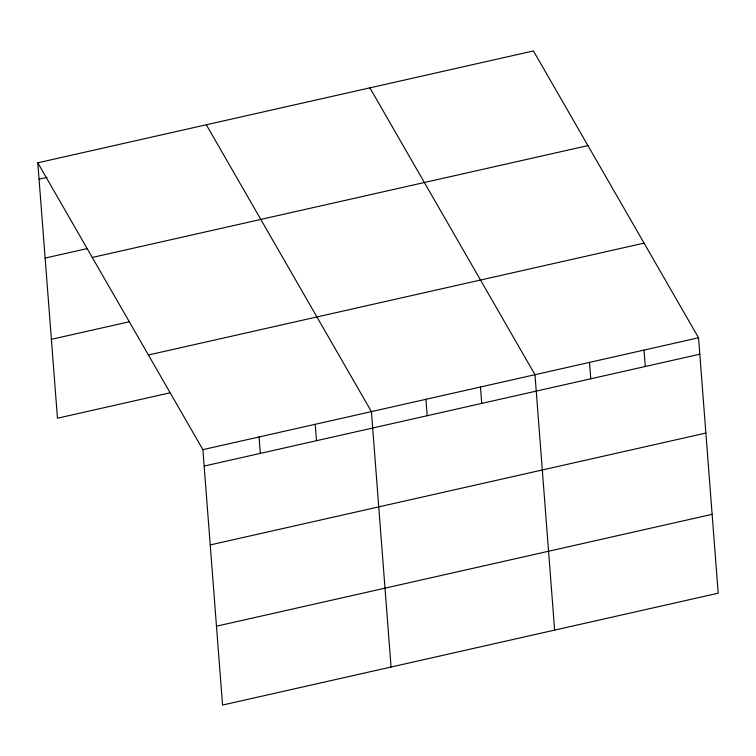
<?xml version="1.0" encoding="UTF-8"?>
<svg xmlns="http://www.w3.org/2000/svg" width="756" height="756" viewBox="0 0 756 756"><rect width="100%" height="100%" fill="white"/><g stroke="black" fill="none" stroke-linecap="round" stroke-linejoin="round"><path stroke-width="1.13" d="M37.8 162.805L533.452 50.935L698.544 337.781L718.2 593.195L222.547 705.064L202.891 449.65L37.8 162.805L57.456 418.219L169.798 392.855M39.066 179.2L47.089 177.386M45.133 258.079L87.545 248.507M92.279 257.465L587.932 145.596M51.38 339.34L129.342 321.744M148.412 354.989L644.065 243.12M202.891 449.65L698.544 337.781M204.148 466.055L699.81 354.186M210.225 544.925L705.877 433.056M216.471 626.195L712.133 514.326M369.892 87.847L534.983 374.702L554.63 630.117M206.322 124.768L371.413 411.614L391.069 667.028M644.027 350.094L645.284 366.49M589.5 362.398L590.767 378.794M480.457 387.006L481.723 403.402M425.94 399.31L427.197 415.715M315.243 424.296L316.499 440.691M259.062 436.977L260.329 453.373"/></g></svg>
